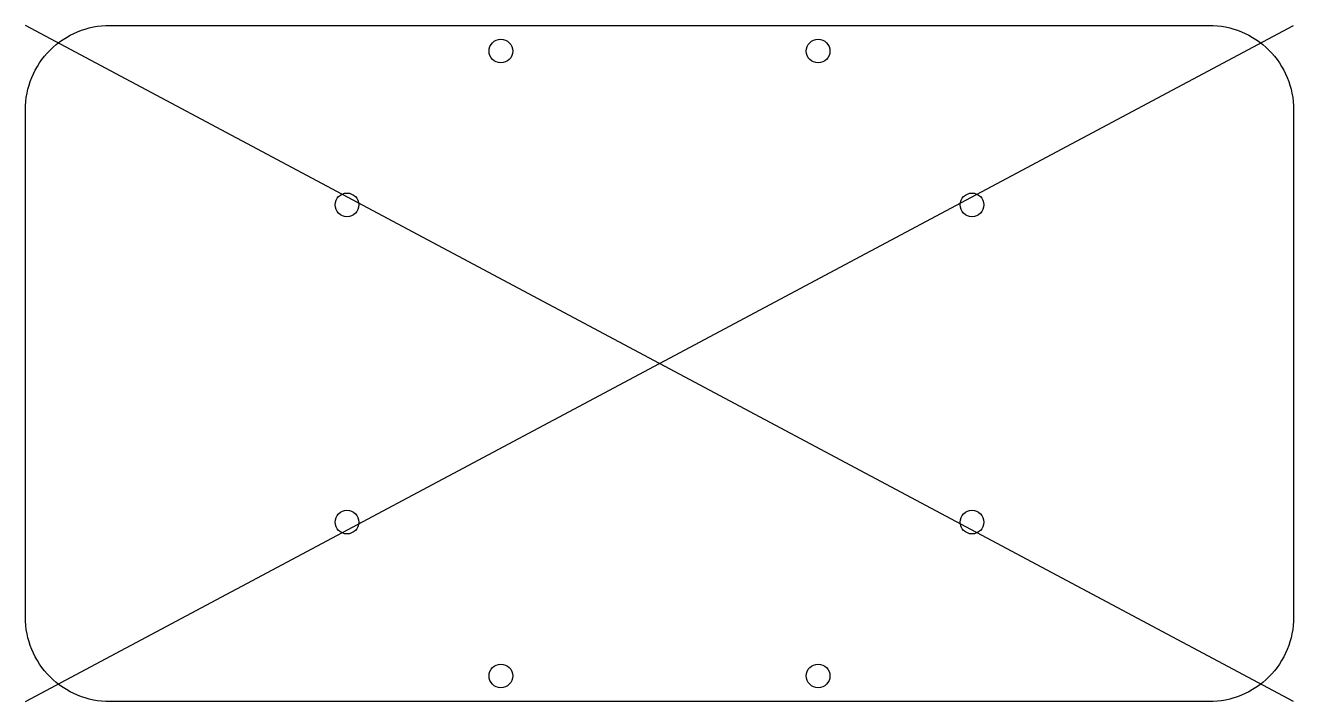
# Model space of a CAD drawing. Header units: millimetres. Extents: x -75 to 75, y -40 to 40.
import ezdxf

# ---------------------------------------------------------------- set-up
doc = ezdxf.new("R2010")
doc.units = ezdxf.units.MM
doc.layers.get('0').update_dxf_attribs({"linetype": 'CONTINUOUS'})

msp = doc.modelspace()

# ---------------------------------------------------------------- linework, layer by layer
for p, q in [((75, -40), (-75, 40)), ((-75, -40), (75, 40))]:
    msp.add_line(p, q)
msp.add_lwpolyline([(65, -40), (-65, -40, -0.414214), (-75, -30), (-75, 30, -0.414214), (-65, 40), (65, 40, -0.414214), (75, 30), (75, -30, -0.414214)], format="xyb", close=True)
for centre in [(-18.76, 36.96), (18.76, 36.96), (-36.96, 18.76), (36.96, 18.76), (-36.96, -18.76), (36.96, -18.76), (-18.76, -36.96), (18.76, -36.96)]:
    msp.add_circle(centre, 1.4)

doc.saveas('drawing.dxf')
